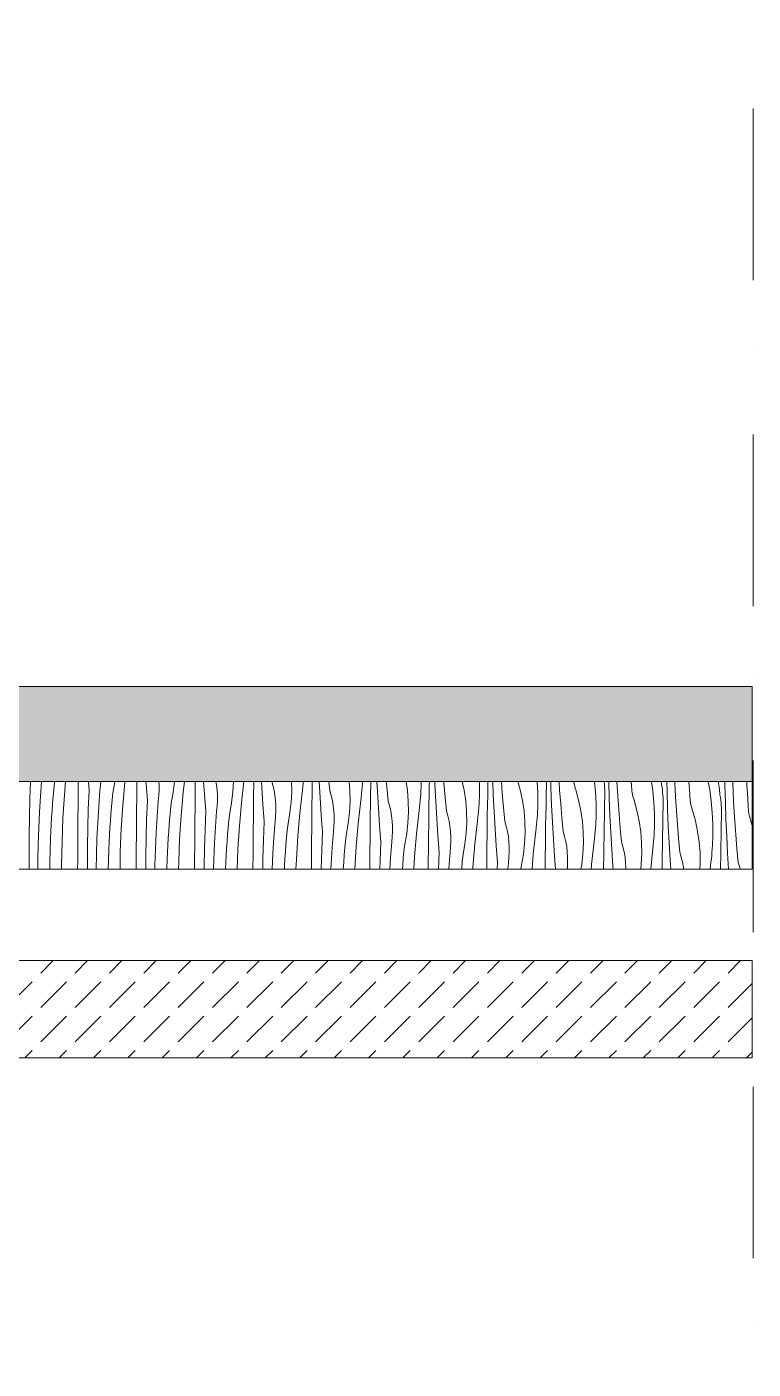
# Model space of a CAD drawing. Header units: millimetres. Extents: x -7826 to 55813, y 465 to 25965.
# Drawn here: x 18531 to 20025, y 20088 to 22848 of the extents above; entities that cross this region are included whole.
import ezdxf

# ---------------------------------------------------------------- set-up
doc = ezdxf.new("R2010")
doc.units = ezdxf.units.MM
doc.linetypes.add('Dot & Dashed', pattern=[670.277762, 352.777767, -176.388884, 0, -141.111112])
doc.layers.add('2D Drafting - General2', color=251, linetype='Continuous', lineweight=15)
doc.layers.add('2D Drafting - General81', color=251, linetype='Continuous', lineweight=20)

# ---------------------------------------------------------------- blocks, each defined once
blk = doc.blocks.new('*X28')
at = {"layer": '2D Drafting - General81', "linetype": 'Continuous'}
for p, q in [((-80278.7, 69513.5), (-80277.4, 69549.2)), ((-80257.2, 69519), (-80255, 69549.2)), ((-80230.9, 69518.4), (-80229.5, 69532.8)), ((-80229.5, 69532.8), (-80228, 69547.2)), ((-80228, 69547.2), (-80227.6, 69549.2)), ((-80207.8, 69521.1), (-80205.3, 69549.2)), ((-80179.5, 69505), (-80179.2, 69544.3)), ((-80179.2, 69544.3), (-80179.1, 69549.2)), ((-80158.7, 69492.3), (-80157.2, 69530.5)), ((-80157.2, 69530.5), (-80158.6, 69549.2)), ((-80137.2, 69497.8), (-80134.7, 69530.8)), ((-80134.7, 69530.8), (-80133.5, 69541.4)), ((-80133.5, 69541.4), (-80133.1, 69549.2)), ((-80107.9, 69526.1), (-80104, 69547.9)), ((-80104, 69547.9), (-80103.8, 69549.2)), ((-80087.7, 69499.9), (-80083.5, 69547.6)), ((-80083.5, 69547.6), (-80083.3, 69549.2)), ((-80059.1, 69523.1), (-80058.9, 69544)), ((-80058.9, 69544), (-80058.8, 69549.2)), ((-80039.7, 69544.1), (-80040.1, 69549.2)), ((-80037.1, 69509.3), (-80039.7, 69544.1)), ((-80013.5, 69520.3), (-80012.9, 69531)), ((-80012.9, 69541.7), (-80013.4, 69549.2)), ((-80012.9, 69531), (-80012.9, 69541.7)), ((-79983.9, 69526.7), (-79981.4, 69548.7)), ((-79981.4, 69548.7), (-79981.3, 69549.2)), ((-79963.5, 69526.4), (-79960.9, 69549.2)), ((-79938.8, 69522.8), (-79938.6, 69543.7)), ((-79938.6, 69543.7), (-79938.5, 69549.2)), ((-79919.7, 69522.9), (-79921.4, 69549.2)), ((-79894.7, 69541.9), (-79896, 69549.2)), ((-79893.5, 69531.2), (-79894.7, 69541.9)), ((-79892.8, 69520.5), (-79893.5, 69531.2)), ((-79863.8, 69505.5), (-79861.3, 69527.6)), ((-79861.3, 69527.6), (-79860.2, 69549.2)), ((-79843.4, 69505.2), (-79838.4, 69549.2)), ((-79818.5, 69522.6), (-79818.2, 69543.5)), ((-79818.2, 69543.5), (-79818.2, 69549.2)), ((-79801.9, 69536.6), (-79802.6, 69549.2)), ((-79799.6, 69501.8), (-79801.9, 69536.6)), ((-79779, 69541.7), (-79781.2, 69549.2)), ((-79776.5, 69531.3), (-79779, 69541.7)), ((-79774.7, 69520.7), (-79776.5, 69531.3)), ((-79741.2, 69506.4), (-79740.1, 69528.5)), ((-79740.1, 69528.5), (-79740.5, 69549.2)), ((-79723.3, 69484.1), (-79718, 69531.6)), ((-79718, 69531.6), (-79717.2, 69538.4)), ((-79717.2, 69538.4), (-79716.5, 69545.2)), ((-79716.5, 69545.2), (-79716.1, 69549.2)), ((-79698.2, 69522.3), (-79697.9, 69543.2)), ((-79697.9, 69543.2), (-79697.8, 69549.2)), ((-79681.8, 69515.4), (-79683.8, 69549.2)), ((-79661.9, 69530.8), (-79663.7, 69549.2)), ((-79658.9, 69520.6), (-79661.9, 69530.8)), ((-79620.4, 69529.6), (-79622, 69549.2)), ((-79620.1, 69507.4), (-79620.4, 69529.6)), ((-79596.4, 69524.1), (-79595.8, 69530.9)), ((-79595.8, 69530.9), (-79595.2, 69537.8)), ((-79595.2, 69537.8), (-79594.8, 69544.6)), ((-79594.8, 69544.6), (-79594.5, 69549.2)), ((-79577.8, 69522), (-79577.5, 69542.9)), ((-79577.5, 69542.9), (-79577.3, 69549.2)), ((-79563.8, 69529.1), (-79564.8, 69549.2)), ((-79561.8, 69494.2), (-79563.8, 69529.1)), ((-79544.6, 69538.1), (-79545.5, 69549.2)), ((-79541.9, 69509.7), (-79544.6, 69538.1)), ((-79502.1, 69530.5), (-79504.9, 69549.2)), ((-79500.3, 69508.4), (-79502.1, 69530.5)), ((-79474.7, 69523.4), (-79474.4, 69530.3)), ((-79474.4, 69530.3), (-79474.1, 69537.2)), ((-79474.1, 69537.2), (-79473.9, 69544)), ((-79473.9, 69549.2), (-79473.9, 69544)), ((-79457.4, 69521.7), (-79457, 69542.6)), ((-79457, 69542.6), (-79456.9, 69549.2)), ((-79445.5, 69542.8), (-79445.7, 69549.2)), ((-79443.7, 69507.9), (-79445.5, 69542.8)), ((-79426.9, 69545.4), (-79427.2, 69549.2)), ((-79424.5, 69516.9), (-79426.9, 69545.4)), ((-79385.3, 69531.3), (-79389.1, 69549.2)), ((-79382.1, 69509.3), (-79385.3, 69531.3)), ((-79354, 69549.2), (-79353.9, 69546.4)), ((-79353.9, 69546.4), (-79353.8, 69522.9)), ((-79336.9, 69521.5), (-79336.5, 69542.3)), ((-79336.5, 69542.3), (-79336.4, 69549.2)), ((-79325.4, 69521.6), (-79326.5, 69549.2)), ((-79306.8, 69524.3), (-79308.6, 69549.2)), ((-79269.8, 69531.8), (-79274.8, 69549.2)), ((-79265.2, 69510.1), (-79269.8, 69531.8)), ((-79235, 69549.2), (-79234.9, 69548.7)), ((-79234.9, 69548.7), (-79233.8, 69525.2)), ((-79216.5, 69521.2), (-79216, 69542.1)), ((-79216, 69547.4), (-79216, 69549.2)), ((-79216, 69542.1), (-79216, 69547.4)), ((-79206.8, 69535.3), (-79207.2, 69549.2)), ((-79205.3, 69500.5), (-79206.8, 69535.3)), ((-79188.8, 69531.6), (-79189.8, 69549.2)), ((-79186.7, 69503.1), (-79188.8, 69531.6)), ((-79159.5, 69547.3), (-79159.8, 69549.2)), ((-79158.8, 69543.4), (-79159.5, 69547.3)), ((-79157.9, 69539.6), (-79158.8, 69543.4)), ((-79156.9, 69535.7), (-79157.9, 69539.6)), ((-79155.8, 69532), (-79156.9, 69535.7)), ((-79149.8, 69510.6), (-79155.8, 69532)), ((-79116.8, 69549.2), (-79114.8, 69527.5)), ((-79114.8, 69527.5), (-79113.8, 69504.1)), ((-79096.9, 69547.8), (-79097.1, 69549.2)), ((-79096.5, 69542.4), (-79096.9, 69547.8)), ((-79096.2, 69537), (-79096.5, 69542.4)), ((-79096, 69531.7), (-79096.2, 69537)), ((-79095.9, 69526.3), (-79096, 69531.7)), ((-79087.9, 69549.1), (-79087.9, 69549.2)), ((-79086.7, 69514.2), (-79087.9, 69549.1)), ((-79070.4, 69539), (-79070.9, 69549.2)), ((-79068.7, 69510.4), (-79070.4, 69539)), ((-79041, 69541.8), (-79041.5, 69549.2)), ((-79040.8, 69537.9), (-79041, 69541.8)), ((-79040.5, 69533.9), (-79040.8, 69537.9)), ((-79040.1, 69530), (-79040.5, 69533.9)), ((-79039.5, 69526.1), (-79040.1, 69530)), ((-78999.6, 69549.2), (-78996.9, 69529.8)), ((-78996.9, 69529.8), (-78994.8, 69506.4)), ((-78979.7, 69549.2), (-78979, 69542.6)), ((-78978.1, 69537.3), (-78979, 69542.6)), ((-78977.4, 69531.9), (-78978.1, 69537.3)), ((-78976.9, 69526.6), (-78977.4, 69531.9)), ((-78967.8, 69527.9), (-78968.3, 69549.2)), ((-78966.6, 69493), (-78967.8, 69527.9)), ((-78951.7, 69546.3), (-78951.8, 69549.2)), ((-78950.3, 69517.8), (-78951.7, 69546.3)), ((-78922.7, 69547.2), (-78922.8, 69549.2)), ((-78921.9, 69533.9), (-78922.7, 69547.2)), ((-78920.9, 69520.7), (-78921.9, 69533.9)), ((-78883.1, 69549.2), (-78880, 69531.9)), ((-78880, 69531.9), (-78876.8, 69508.6)), ((-78862.2, 69549.2), (-78861.8, 69545.8)), ((-78861.8, 69545.8), (-78860.2, 69533.6)), ((-78860.2, 69533.6), (-78858.9, 69521.4)), ((-78848.6, 69541.6), (-78848.7, 69549.2)), ((-78847.7, 69506.7), (-78848.6, 69541.6)), ((-78831.6, 69525.2), (-78832.5, 69549.2)), ((-78803.4, 69539.4), (-78803.8, 69549.2)), ((-78802.6, 69526.1), (-78803.4, 69539.4)), ((-80279.8, 69475.3), (-80278.7, 69513.5)), ((-80259.3, 69486), (-80257.2, 69519)), ((-80233.3, 69489.4), (-80232.2, 69503.9)), ((-80232.2, 69503.9), (-80230.9, 69518.4)), ((-80210.9, 69473.4), (-80207.8, 69521.1)), ((-80179.9, 69465.6), (-80179.5, 69505)), ((-80110.9, 69497.2), (-80109.5, 69511.6)), ((-80109.5, 69511.6), (-80107.9, 69526.1)), ((-80090.8, 69452.2), (-80087.7, 69499.9)), ((-80059.5, 69483.8), (-80059.1, 69523.1)), ((-80038.6, 69471.1), (-80037.1, 69509.3)), ((-80017.1, 69476.6), (-80014.6, 69509.6)), ((-80014.6, 69509.6), (-80013.5, 69520.3)), ((-79989.4, 69490.5), (-79987.9, 69504.9)), ((-79987.9, 69504.9), (-79983.9, 69526.7)), ((-79967.7, 69478.8), (-79963.5, 69526.4)), ((-79939.4, 69462.6), (-79939, 69502)), ((-79939, 69502), (-79938.8, 69522.8)), ((-79917.1, 69488.1), (-79919.7, 69522.9)), ((-79893.4, 69499.1), (-79892.8, 69509.8)), ((-79892.8, 69509.8), (-79892.8, 69520.5)), ((-79867.8, 69483.7), (-79863.8, 69505.5)), ((-79847.6, 69457.6), (-79843.4, 69505.2)), ((-79819, 69480.8), (-79818.8, 69501.7)), ((-79818.8, 69501.7), (-79818.5, 69522.6)), ((-79797, 69466.9), (-79799.6, 69501.8)), ((-79773.4, 69510.1), (-79774.7, 69520.7)), ((-79772.8, 69499.4), (-79773.4, 69510.1)), ((-79743.8, 69484.4), (-79741.2, 69506.4)), ((-79698.7, 69480.5), (-79698.4, 69501.4)), ((-79698.4, 69501.4), (-79698.2, 69522.3)), ((-79679.5, 69480.6), (-79681.8, 69515.4)), ((-79656.5, 69510.1), (-79658.9, 69520.6)), ((-79654.6, 69499.5), (-79656.5, 69510.1)), ((-79621.2, 69485.2), (-79620.1, 69507.4)), ((-79603.2, 69462.9), (-79597.9, 69510.4)), ((-79597.9, 69510.4), (-79597.1, 69517.2)), ((-79597.1, 69517.2), (-79596.4, 69524.1)), ((-79578.4, 69480.2), (-79578.1, 69501.1)), ((-79578.1, 69501.1), (-79577.8, 69522)), ((-79538.8, 69499.4), (-79541.9, 69509.7)), ((-79500, 69486.2), (-79500.3, 69508.4)), ((-79477, 69496.1), (-79476.3, 69502.9)), ((-79476.3, 69502.9), (-79475.7, 69509.7)), ((-79475.7, 69509.7), (-79475.2, 69516.6)), ((-79475.2, 69516.6), (-79474.7, 69523.4)), ((-79458, 69479.9), (-79457.7, 69500.8)), ((-79457.7, 69500.8), (-79457.4, 69521.7)), ((-79441.7, 69473.1), (-79443.7, 69507.9)), ((-79421.8, 69488.5), (-79424.5, 69516.9)), ((-79380.3, 69487.2), (-79382.1, 69509.3)), ((-79355.1, 69495.4), (-79354.7, 69502.3)), ((-79354.7, 69502.3), (-79354.3, 69509.1)), ((-79354.3, 69509.1), (-79354, 69516)), ((-79354, 69516), (-79353.8, 69522.9)), ((-79337.7, 69479.7), (-79337.3, 69500.6)), ((-79337.3, 69500.6), (-79336.9, 69521.5)), ((-79323.7, 69486.8), (-79325.4, 69521.6)), ((-79304.4, 69495.8), (-79306.8, 69524.3)), ((-79262, 69488.1), (-79265.2, 69510.1)), ((-79234, 69494.8), (-79233.8, 69501.7)), ((-79233.8, 69525.2), (-79233.8, 69501.7)), ((-79217.2, 69479.4), (-79216.9, 69500.3)), ((-79216.9, 69500.3), (-79216.5, 69521.2)), ((-79203.6, 69465.6), (-79205.3, 69500.5)), ((-79184.4, 69474.6), (-79186.7, 69503.1)), ((-79145.1, 69488.9), (-79149.8, 69510.6)), ((-79113.8, 69504.1), (-79113.7, 69480.5)), ((-79096.8, 69479.1), (-79096.4, 69500)), ((-79096.4, 69500), (-79096, 69520.9)), ((-79096, 69520.9), (-79095.9, 69526.3)), ((-79085.3, 69479.3), (-79086.7, 69514.2)), ((-79066.7, 69481.9), (-79068.7, 69510.4)), ((-79038.7, 69522.2), (-79039.5, 69526.1)), ((-79037.9, 69518.4), (-79038.7, 69522.2)), ((-79036.9, 69514.6), (-79037.9, 69518.4)), ((-79035.7, 69510.8), (-79036.9, 69514.6)), ((-79029.7, 69489.4), (-79035.7, 69510.8)), ((-78994.8, 69506.4), (-78993.7, 69482.9)), ((-78976.4, 69521.2), (-78976.9, 69526.6)), ((-78976.1, 69515.9), (-78976.4, 69521.2)), ((-78975.9, 69510.5), (-78976.1, 69515.9)), ((-78975.8, 69505.1), (-78975.9, 69510.5)), ((-78975.9, 69499.7), (-78975.8, 69505.1)), ((-78948.6, 69489.3), (-78950.3, 69517.8)), ((-78920.8, 69516.7), (-78920.9, 69520.7)), ((-78920.4, 69512.8), (-78920.8, 69516.7)), ((-78920, 69508.9), (-78920.4, 69512.8)), ((-78919.4, 69504.9), (-78920, 69508.9)), ((-78918.7, 69501.1), (-78919.4, 69504.9)), ((-78917.8, 69497.2), (-78918.7, 69501.1)), ((-78876.8, 69508.6), (-78874.7, 69485.2)), ((-78858.1, 69516.1), (-78858.9, 69521.4)), ((-78857.4, 69510.8), (-78858.1, 69516.1)), ((-78856.8, 69505.4), (-78857.4, 69510.8)), ((-78856.4, 69500.1), (-78856.8, 69505.4)), ((-78856, 69494.7), (-78856.4, 69500.1)), ((-78846.6, 69471.8), (-78847.7, 69506.7)), ((-78830.3, 69496.6), (-78831.6, 69525.2)), ((-78801.8, 69512.8), (-78802.6, 69526.1)), ((-78800.9, 69499.5), (-78801.8, 69512.8)), ((-80280.4, 69437.2), (-80279.8, 69475.3)), ((-80260.8, 69453), (-80259.3, 69486)), ((-80235.2, 69460.5), (-80234.3, 69475)), ((-80234.3, 69475), (-80233.3, 69489.4)), ((-80212.8, 69425.6), (-80210.9, 69473.4)), ((-80159.7, 69454.2), (-80158.7, 69492.3)), ((-80139.2, 69464.8), (-80137.2, 69497.8)), ((-80113.3, 69468.3), (-80112.1, 69482.7)), ((-80112.1, 69482.7), (-80110.9, 69497.2)), ((-80059.8, 69444.4), (-80059.5, 69483.8)), ((-80019.1, 69443.7), (-80017.1, 69476.6)), ((-79992.1, 69461.6), (-79990.8, 69476)), ((-79990.8, 69476), (-79989.4, 69490.5)), ((-79970.7, 69431.1), (-79967.7, 69478.8)), ((-79918.5, 69450), (-79917.1, 69488.1)), ((-79897, 69455.5), (-79894.6, 69488.4)), ((-79894.6, 69488.4), (-79893.4, 69499.1)), ((-79869.3, 69469.3), (-79867.8, 69483.7)), ((-79819.3, 69441.4), (-79819, 69480.8)), ((-79774.5, 69467.3), (-79773.3, 69477.9)), ((-79773.3, 69477.9), (-79772.7, 69488.6)), ((-79772.7, 69488.6), (-79772.8, 69499.4)), ((-79747.7, 69462.5), (-79743.8, 69484.4)), ((-79727.5, 69436.4), (-79723.3, 69484.1)), ((-79698.9, 69459.6), (-79698.7, 69480.5)), ((-79676.9, 69445.8), (-79679.5, 69480.6)), ((-79653.4, 69488.9), (-79654.6, 69499.5)), ((-79652.7, 69478.2), (-79653.4, 69488.9)), ((-79652.7, 69467.5), (-79652.7, 69478.2)), ((-79623.7, 69463.2), (-79621.2, 69485.2)), ((-79578.6, 69459.3), (-79578.4, 69480.2)), ((-79559.5, 69459.4), (-79561.8, 69494.2)), ((-79536.4, 69488.9), (-79538.8, 69499.4)), ((-79534.5, 69478.4), (-79536.4, 69488.9)), ((-79533.3, 69467.7), (-79534.5, 69478.4)), ((-79501.1, 69464.1), (-79500, 69486.2)), ((-79483.2, 69441.7), (-79477.8, 69489.2)), ((-79477.8, 69489.2), (-79477, 69496.1)), ((-79458.3, 69459.1), (-79458, 69479.9)), ((-79439.4, 69438.2), (-79441.7, 69473.1)), ((-79418.8, 69478.2), (-79421.8, 69488.5)), ((-79416.3, 69467.8), (-79418.8, 69478.2)), ((-79379.9, 69465), (-79380.3, 69487.2)), ((-79357.8, 69468.1), (-79357, 69474.9)), ((-79357, 69474.9), (-79356.3, 69481.7)), ((-79356.3, 69481.7), (-79355.6, 69488.6)), ((-79355.6, 69488.6), (-79355.1, 69495.4)), ((-79338, 69458.8), (-79337.7, 69479.7)), ((-79321.6, 69451.9), (-79323.7, 69486.8)), ((-79301.7, 69467.3), (-79304.4, 69495.8)), ((-79260.2, 69466), (-79262, 69488.1)), ((-79235.6, 69467.4), (-79235, 69474.2)), ((-79235, 69474.2), (-79234.6, 69481.1)), ((-79234.6, 69481.1), (-79234.2, 69488)), ((-79234.2, 69488), (-79234, 69494.8)), ((-79217.6, 69458.5), (-79217.2, 69479.4)), ((-79181.7, 69446.2), (-79184.4, 69474.6)), ((-79141.9, 69467), (-79145.1, 69488.9)), ((-79114.2, 69466.8), (-79113.9, 69473.7)), ((-79113.9, 69473.7), (-79113.7, 69480.5)), ((-79097.2, 69458.2), (-79096.8, 69479.1)), ((-79083.5, 69444.4), (-79085.3, 69479.3)), ((-79064.3, 69453.4), (-79066.7, 69481.9)), ((-79025.1, 69467.8), (-79029.7, 69489.4)), ((-78993.7, 69482.9), (-78993.6, 69459.4)), ((-78976.7, 69457.9), (-78976.3, 69478.8)), ((-78976.3, 69478.8), (-78975.9, 69499.7)), ((-78965.2, 69458.1), (-78966.6, 69493)), ((-78946.6, 69460.7), (-78948.6, 69489.3)), ((-78916.8, 69493.4), (-78917.8, 69497.2)), ((-78915.7, 69489.6), (-78916.8, 69493.4)), ((-78909.6, 69468.3), (-78915.7, 69489.6)), ((-78874.7, 69485.2), (-78873.6, 69461.7)), ((-78856.3, 69457.7), (-78855.8, 69478.5)), ((-78855.8, 69489.3), (-78856, 69494.7)), ((-78855.8, 69483.9), (-78855.8, 69489.3)), ((-78855.8, 69478.5), (-78855.8, 69483.9)), ((-78828.6, 69468.1), (-78830.3, 69496.6)), ((-78800.7, 69495.5), (-78800.9, 69499.5)), ((-78800.4, 69491.6), (-78800.7, 69495.5)), ((-78799.9, 69487.7), (-78800.4, 69491.6)), ((-78799.3, 69483.8), (-78799.9, 69487.7)), ((-78798.6, 69479.9), (-78799.3, 69483.8)), ((-78797.7, 69476), (-78798.6, 69479.9)), ((-78796.7, 69472.2), (-78797.7, 69476)), ((-80261.9, 69420), (-80260.8, 69453)), ((-80236.6, 69431.5), (-80235.9, 69446)), ((-80235.9, 69446), (-80235.2, 69460.5)), ((-80180.2, 69426.3), (-80179.9, 69465.6)), ((-80160.3, 69416), (-80159.7, 69454.2)), ((-80140.8, 69431.8), (-80139.2, 69464.8)), ((-80115.1, 69439.3), (-80114.3, 69453.8)), ((-80114.3, 69453.8), (-80113.3, 69468.3)), ((-80092.8, 69404.4), (-80090.8, 69452.2)), ((-80039.6, 69433), (-80038.6, 69471.1)), ((-79994.2, 69432.6), (-79993.2, 69447.1)), ((-79993.2, 69447.1), (-79992.1, 69461.6)), ((-79939.7, 69423.3), (-79939.4, 69462.6)), ((-79919.6, 69411.8), (-79918.5, 69450)), ((-79899.1, 69422.5), (-79897, 69455.5)), ((-79872, 69440.4), (-79870.7, 69454.8)), ((-79870.7, 69454.8), (-79869.3, 69469.3)), ((-79850.7, 69409.9), (-79847.6, 69457.6)), ((-79798.5, 69428.8), (-79797, 69466.9)), ((-79777, 69434.3), (-79774.5, 69467.3)), ((-79750.7, 69433.7), (-79749.3, 69448.1)), ((-79749.3, 69448.1), (-79747.7, 69462.5)), ((-79699.2, 69420.3), (-79698.9, 69459.6)), ((-79678.4, 69407.6), (-79676.9, 69445.8)), ((-79656.9, 69413.1), (-79654.4, 69446.1)), ((-79654.4, 69446.1), (-79653.3, 69456.8)), ((-79653.3, 69456.8), (-79652.7, 69467.5)), ((-79627.7, 69441.4), (-79623.7, 69463.2)), ((-79607.5, 69415.3), (-79603.2, 69462.9)), ((-79578.8, 69438.4), (-79578.6, 69459.3)), ((-79556.9, 69424.6), (-79559.5, 69459.4)), ((-79532.6, 69457), (-79533.3, 69467.7)), ((-79533.2, 69435.6), (-79532.6, 69446.3)), ((-79532.6, 69446.3), (-79532.6, 69457)), ((-79503.6, 69442), (-79501.1, 69464.1)), ((-79458.6, 69438.2), (-79458.3, 69459.1)), ((-79414.5, 69457.2), (-79416.3, 69467.8)), ((-79413.2, 69446.5), (-79414.5, 69457.2)), ((-79412.6, 69435.8), (-79413.2, 69446.5)), ((-79381, 69442.9), (-79379.9, 69465)), ((-79363.1, 69420.5), (-79357.8, 69468.1)), ((-79338.2, 69437.9), (-79338, 69458.8)), ((-79319.3, 69417.1), (-79321.6, 69451.9)), ((-79298.7, 69457), (-79301.7, 69467.3)), ((-79296.3, 69446.6), (-79298.7, 69457)), ((-79294.4, 69436), (-79296.3, 69446.6)), ((-79259.9, 69443.9), (-79260.2, 69466)), ((-79243, 69399.4), (-79237.7, 69446.9)), ((-79237.7, 69446.9), (-79236.9, 69453.7)), ((-79236.9, 69453.7), (-79236.2, 69460.6)), ((-79236.2, 69460.6), (-79235.6, 69467.4)), ((-79217.9, 69437.6), (-79217.6, 69458.5)), ((-79201.6, 69430.7), (-79203.6, 69465.6)), ((-79178.6, 69435.9), (-79181.7, 69446.2)), ((-79140.1, 69444.9), (-79141.9, 69467)), ((-79139.8, 69422.7), (-79140.1, 69444.9)), ((-79116.1, 69439.4), (-79115.5, 69446.2)), ((-79115.5, 69446.2), (-79115, 69453.1)), ((-79115, 69453.1), (-79114.5, 69459.9)), ((-79114.5, 69459.9), (-79114.2, 69466.8)), ((-79097.5, 69437.3), (-79097.2, 69458.2)), ((-79061.6, 69425), (-79064.3, 69453.4)), ((-79021.9, 69445.8), (-79025.1, 69467.8)), ((-79020.1, 69423.7), (-79021.9, 69445.8)), ((-78994.5, 69438.8), (-78994.1, 69445.6)), ((-78994.1, 69445.6), (-78993.8, 69452.5)), ((-78993.8, 69452.5), (-78993.6, 69459.4)), ((-78977.1, 69437), (-78976.7, 69457.9)), ((-78963.5, 69423.2), (-78965.2, 69458.1)), ((-78944.2, 69432.3), (-78946.6, 69460.7)), ((-78905, 69446.6), (-78909.6, 69468.3)), ((-78901.8, 69424.6), (-78905, 69446.6)), ((-78873.6, 69461.7), (-78873.6, 69438.2)), ((-78856.7, 69436.8), (-78856.3, 69457.7)), ((-78845.1, 69436.9), (-78846.6, 69471.8)), ((-78826.5, 69439.6), (-78828.6, 69468.1)), ((-78795.6, 69468.4), (-78796.7, 69472.2)), ((-78792.9, 69458.8), (-78795.6, 69468.4)), ((-80280.6, 69399), (-80280.4, 69437.2)), ((-80262.6, 69386.9), (-80261.9, 69420)), ((-80237.3, 69407.4), (-80236.6, 69431.5)), ((-80213.7, 69377.8), (-80212.8, 69425.6)), ((-80180.5, 69386.9), (-80180.2, 69426.3)), ((-80141.9, 69398.8), (-80140.8, 69431.8)), ((-80116.5, 69410.3), (-80115.9, 69424.8)), ((-80115.9, 69424.8), (-80115.1, 69439.3)), ((-80060.1, 69405.1), (-80059.8, 69444.4)), ((-80040.3, 69394.9), (-80039.6, 69433)), ((-80020.7, 69410.7), (-80019.1, 69443.7)), ((-79995.8, 69403.6), (-79995.1, 69418.1)), ((-79995.1, 69418.1), (-79994.2, 69432.6)), ((-79972.7, 69383.3), (-79970.7, 69431.1)), ((-79940, 69383.9), (-79939.7, 69423.3)), ((-79900.6, 69389.5), (-79899.1, 69422.5)), ((-79874.1, 69411.4), (-79873.1, 69425.9)), ((-79873.1, 69425.9), (-79872, 69440.4)), ((-79819.7, 69402.1), (-79819.3, 69441.4)), ((-79799.5, 69390.7), (-79798.5, 69428.8)), ((-79779, 69401.3), (-79777, 69434.3)), ((-79753.1, 69404.8), (-79751.9, 69419.2)), ((-79751.9, 69419.2), (-79750.7, 69433.7)), ((-79730.6, 69388.7), (-79727.5, 69436.4)), ((-79699.6, 69380.9), (-79699.2, 69420.3)), ((-79630.6, 69412.5), (-79629.2, 69426.9)), ((-79629.2, 69426.9), (-79627.7, 69441.4)), ((-79579.2, 69399.1), (-79578.8, 69438.4)), ((-79558.3, 69386.5), (-79556.9, 69424.6)), ((-79536.8, 69392), (-79534.4, 69424.9)), ((-79534.4, 69424.9), (-79533.2, 69435.6)), ((-79509.1, 69405.8), (-79507.6, 69420.2)), ((-79507.6, 69420.2), (-79503.6, 69442)), ((-79487.4, 69394.1), (-79483.2, 69441.7)), ((-79459.1, 69377.9), (-79458.8, 69417.3)), ((-79458.8, 69417.3), (-79458.6, 69438.2)), ((-79436.8, 69403.4), (-79439.4, 69438.2)), ((-79413.1, 69414.4), (-79412.5, 69425.1)), ((-79412.5, 69425.1), (-79412.6, 69435.8)), ((-79387.5, 69399), (-79383.6, 69420.8)), ((-79383.6, 69420.8), (-79381, 69442.9)), ((-79367.3, 69372.9), (-79363.1, 69420.5)), ((-79338.5, 69417), (-79338.2, 69437.9)), ((-79293.2, 69425.4), (-79294.4, 69436)), ((-79292.5, 69414.7), (-79293.2, 69425.4)), ((-79263.5, 69399.7), (-79261, 69421.7)), ((-79261, 69421.7), (-79259.9, 69443.9)), ((-79218.2, 69416.7), (-79217.9, 69437.6)), ((-79199.3, 69395.9), (-79201.6, 69430.7)), ((-79176.2, 69425.4), (-79178.6, 69435.9)), ((-79174.3, 69414.9), (-79176.2, 69425.4)), ((-79140.9, 69400.5), (-79139.8, 69422.7)), ((-79123, 69378.2), (-79117.6, 69425.7)), ((-79117.6, 69425.7), (-79116.8, 69432.6)), ((-79116.8, 69432.6), (-79116.1, 69439.4)), ((-79097.8, 69416.4), (-79097.5, 69437.3)), ((-79081.5, 69409.6), (-79083.5, 69444.4)), ((-79058.6, 69414.7), (-79061.6, 69425)), ((-79019.7, 69401.5), (-79020.1, 69423.7)), ((-78996.8, 69411.4), (-78996.1, 69418.2)), ((-78996.1, 69418.2), (-78995.4, 69425.1)), ((-78995.4, 69425.1), (-78994.9, 69431.9)), ((-78994.9, 69431.9), (-78994.5, 69438.8)), ((-78977.5, 69416.2), (-78977.1, 69437)), ((-78961.4, 69388.4), (-78963.5, 69423.2)), ((-78941.5, 69403.8), (-78944.2, 69432.3)), ((-78900, 69402.5), (-78901.8, 69424.6)), ((-78874.8, 69410.7), (-78874.4, 69417.6)), ((-78874.4, 69417.6), (-78874, 69424.5)), ((-78874, 69424.5), (-78873.8, 69431.3)), ((-78873.8, 69431.3), (-78873.6, 69438.2)), ((-78857, 69415.9), (-78856.7, 69436.8)), ((-78843.4, 69402.1), (-78845.1, 69436.9)), ((-78824.2, 69411.1), (-78826.5, 69439.6)), ((-80280.5, 69369.2), (-80280.6, 69399)), ((-80237.7, 69383.2), (-80237.3, 69407.4)), ((-80160.6, 69377.9), (-80160.3, 69416)), ((-80142.5, 69369.2), (-80141.9, 69398.8)), ((-80117.2, 69386.2), (-80116.5, 69410.3)), ((-80093.4, 69369.2), (-80092.8, 69404.4)), ((-80060.4, 69369.2), (-80060.1, 69405.1)), ((-80040.4, 69369.2), (-80040.3, 69394.9)), ((-80021.8, 69377.6), (-80020.7, 69410.7)), ((-79996.4, 69389.1), (-79995.8, 69403.6)), ((-79920.2, 69373.7), (-79919.6, 69411.8)), ((-79875.7, 69382.5), (-79875, 69397)), ((-79875, 69397), (-79874.1, 69411.4)), ((-79852.3, 69369.2), (-79850.7, 69409.9)), ((-79819.9, 69369.2), (-79819.7, 69402.1)), ((-79799.8, 69369.2), (-79799.5, 69390.7)), ((-79780.5, 69369.2), (-79779, 69401.3)), ((-79754.9, 69375.8), (-79754.1, 69390.3)), ((-79754.1, 69390.3), (-79753.1, 69404.8)), ((-79679.4, 69369.5), (-79678.4, 69407.6)), ((-79658.9, 69380.2), (-79656.9, 69413.1)), ((-79633, 69383.6), (-79631.9, 69398)), ((-79631.9, 69398), (-79630.6, 69412.5)), ((-79610.4, 69369.2), (-79607.5, 69415.3)), ((-79579.4, 69369.2), (-79579.2, 69399.1)), ((-79538.2, 69369.2), (-79536.8, 69392)), ((-79511.8, 69376.9), (-79510.5, 69391.3)), ((-79510.5, 69391.3), (-79509.1, 69405.8)), ((-79489, 69369.2), (-79487.4, 69394.1)), ((-79438.1, 69369.2), (-79436.8, 69403.4)), ((-79416.8, 69370.8), (-79414.3, 69403.7)), ((-79414.3, 69403.7), (-79413.1, 69414.4)), ((-79389.1, 69384.6), (-79387.5, 69399)), ((-79338.9, 69369.2), (-79338.7, 69396.1)), ((-79338.7, 69396.1), (-79338.5, 69417)), ((-79316.7, 69382.3), (-79319.3, 69417.1)), ((-79294.2, 69382.6), (-79293.1, 69393.2)), ((-79293.1, 69393.2), (-79292.5, 69403.9)), ((-79292.5, 69403.9), (-79292.5, 69414.7)), ((-79267.5, 69377.9), (-79263.5, 69399.7)), ((-79245.7, 69369.2), (-79243, 69399.4)), ((-79218.6, 69374.9), (-79218.4, 69395.8)), ((-79218.4, 69395.8), (-79218.2, 69416.7)), ((-79197.3, 69369.2), (-79199.3, 69395.9)), ((-79173.1, 69404.2), (-79174.3, 69414.9)), ((-79172.4, 69393.5), (-79173.1, 69404.2)), ((-79172.4, 69382.8), (-79172.4, 69393.5)), ((-79143.4, 69378.5), (-79140.9, 69400.5)), ((-79098.3, 69374.6), (-79098.1, 69395.5)), ((-79098.1, 69395.5), (-79097.8, 69416.4)), ((-79079.2, 69374.7), (-79081.5, 69409.6)), ((-79056.1, 69404.3), (-79058.6, 69414.7)), ((-79054.3, 69393.7), (-79056.1, 69404.3)), ((-79053, 69383), (-79054.3, 69393.7)), ((-79020.8, 69379.4), (-79019.7, 69401.5)), ((-79001.5, 69369.2), (-78997.6, 69404.6)), ((-78997.6, 69404.6), (-78996.8, 69411.4)), ((-78978, 69374.4), (-78977.8, 69395.3)), ((-78977.8, 69395.3), (-78977.5, 69416.2)), ((-78938.5, 69393.5), (-78941.5, 69403.8)), ((-78936, 69383.1), (-78938.5, 69393.5)), ((-78899.7, 69380.4), (-78900, 69402.5)), ((-78877.5, 69383.4), (-78876.7, 69390.2)), ((-78876.7, 69390.2), (-78876, 69397)), ((-78876, 69397), (-78875.4, 69403.9)), ((-78875.4, 69403.9), (-78874.8, 69410.7)), ((-78857.7, 69374.1), (-78857.4, 69395)), ((-78857.4, 69395), (-78857, 69415.9)), ((-78841.5, 69369.2), (-78843.4, 69402.1)), ((-78821.5, 69382.6), (-78824.2, 69411.1)), ((-80262.7, 69369.2), (-80262.6, 69386.9)), ((-80237.7, 69369.2), (-80237.7, 69383.2)), ((-80213.6, 69369.2), (-80213.7, 69377.8)), ((-80180.6, 69369.2), (-80180.5, 69386.9)), ((-80160.5, 69369.2), (-80160.6, 69377.9)), ((-80117.5, 69369.2), (-80117.2, 69386.2)), ((-80022, 69369.2), (-80021.8, 69377.6)), ((-79997, 69369.2), (-79996.4, 69389.1)), ((-79972.9, 69369.2), (-79972.7, 69383.3)), ((-79940.2, 69369.2), (-79940, 69383.9)), ((-79920.2, 69369.2), (-79920.2, 69373.7)), ((-79901.3, 69369.2), (-79900.6, 69389.5)), ((-79876.3, 69369.2), (-79875.7, 69382.5)), ((-79755.3, 69369.2), (-79754.9, 69375.8)), ((-79731.4, 69369.2), (-79730.6, 69388.7)), ((-79699.7, 69369.2), (-79699.6, 69380.9)), ((-79679.4, 69369.2), (-79679.4, 69369.5)), ((-79659.4, 69369.2), (-79658.9, 69380.2)), ((-79634, 69369.2), (-79633, 69383.6)), ((-79558.8, 69369.2), (-79558.3, 69386.5)), ((-79512.4, 69369.2), (-79511.8, 69376.9)), ((-79459.2, 69369.2), (-79459.1, 69377.9)), ((-79416.9, 69369.2), (-79416.8, 69370.8)), ((-79390.5, 69369.2), (-79390.4, 69370.2)), ((-79390.4, 69370.2), (-79389.1, 69384.6)), ((-79367.6, 69369.2), (-79367.3, 69372.9)), ((-79317.2, 69369.2), (-79316.7, 69382.3)), ((-79295.2, 69369.2), (-79294.2, 69382.6)), ((-79268.4, 69369.2), (-79267.5, 69377.9)), ((-79218.7, 69369.2), (-79218.6, 69374.9)), ((-79173.3, 69369.2), (-79173, 69372.1)), ((-79173, 69372.1), (-79172.4, 69382.8)), ((-79145.1, 69369.2), (-79143.4, 69378.5)), ((-79123.8, 69369.2), (-79123, 69378.2)), ((-79098.4, 69369.2), (-79098.3, 69374.6)), ((-79078.8, 69369.2), (-79079.2, 69374.7)), ((-79052.4, 69372.3), (-79053, 69383)), ((-79052.4, 69369.2), (-79052.4, 69372.3)), ((-79022, 69369.2), (-79020.8, 69379.4)), ((-78978.1, 69369.2), (-78978, 69374.4)), ((-78960.2, 69369.2), (-78961.4, 69388.4)), ((-78934.2, 69372.5), (-78936, 69383.1)), ((-78933.8, 69369.2), (-78934.2, 69372.5)), ((-78900.2, 69369.2), (-78899.7, 69380.4)), ((-78879.1, 69369.2), (-78877.5, 69383.4)), ((-78857.8, 69369.2), (-78857.7, 69374.1)), ((-78818.4, 69372.4), (-78821.5, 69382.6)), ((-78817.7, 69369.2), (-78818.4, 69372.4))]:
    blk.add_line(p, q, dxfattribs=at)
blk = doc.blocks.new('Wype_nienie_28')
at = {"layer": '2D Drafting - General2', "linetype": 'Continuous'}
for p, q in [((-78792.9, 69549.2), (-95828.4, 69549.2)), ((-78792.9, 69369.2), (-78792.9, 69549.2)), ((-95828.4, 69369.2), (-78792.9, 69369.2))]:
    blk.add_line(p, q, dxfattribs=at)
at = {"layer": '2D Drafting - General81', "linetype": 'Continuous'}
blk.add_blockref('*X28', (0, 0), dxfattribs=at)

msp = doc.modelspace()

# ---------------------------------------------------------------- hatches: boundary and pattern name
at = {"layer": '2D Drafting - General81', "linetype": 'Continuous'}
h = msp.add_hatch(dxfattribs=at)
h.set_pattern_fill('SOLID___DASHED', color=256, style=0, pattern_type=2)
h.set_pattern_definition([(45, (98815.82, -48252.71), (-70.71068, 70.71068), []), (45, (98780.46, -48217.35), (-70.71068, 70.71068), [75, -25])])
h.paths.add_polyline_path([(20022.95, 21296.52), (20022.95, 21492.07), (2987.96, 21492.07), (2987.38, 21296.52)], flags=0)
h = msp.add_hatch(dxfattribs=at)
h.set_pattern_fill('BETON', color=256, style=0, pattern_type=2)
h.set_pattern_definition([(45, (98815.82, -48252.71), (-70.71068, 70.71068), [75, -25]), (45, (98815.82, -48182), (-70.71068, 70.71068), [75, -25])])
h.paths.add_polyline_path([(16872.94, 20728.1), (16872.94, 20928.1), (20023.16, 20928.1), (20023.16, 20728.1)], flags=0)

# ---------------------------------------------------------------- linework, layer by layer
at = {"layer": '2D Drafting - General2', "linetype": 'Dot & Dashed'}
msp.add_line((20025.2, 6238.2), (20025.2, 22848.18), dxfattribs=at)
at = {"layer": '2D Drafting - General2', "linetype": 'Continuous', "flags": 128}
for points in [[(20022.95, 21296.52), (20022.95, 21492.07), (2987.96, 21492.07), (2987.38, 21296.52)], [(16872.94, 20728.1), (16872.94, 20928.1), (20023.16, 20928.1), (20023.16, 20728.1)]]:
    msp.add_lwpolyline(points, close=True, dxfattribs=at)

# ---------------------------------------------------------------- block references
at = {"layer": '2D Drafting - General81', "linetype": 'Continuous'}
msp.add_blockref('Wype_nienie_28', (98815.82, -48252.71), dxfattribs=at)

doc.saveas('drawing.dxf')
